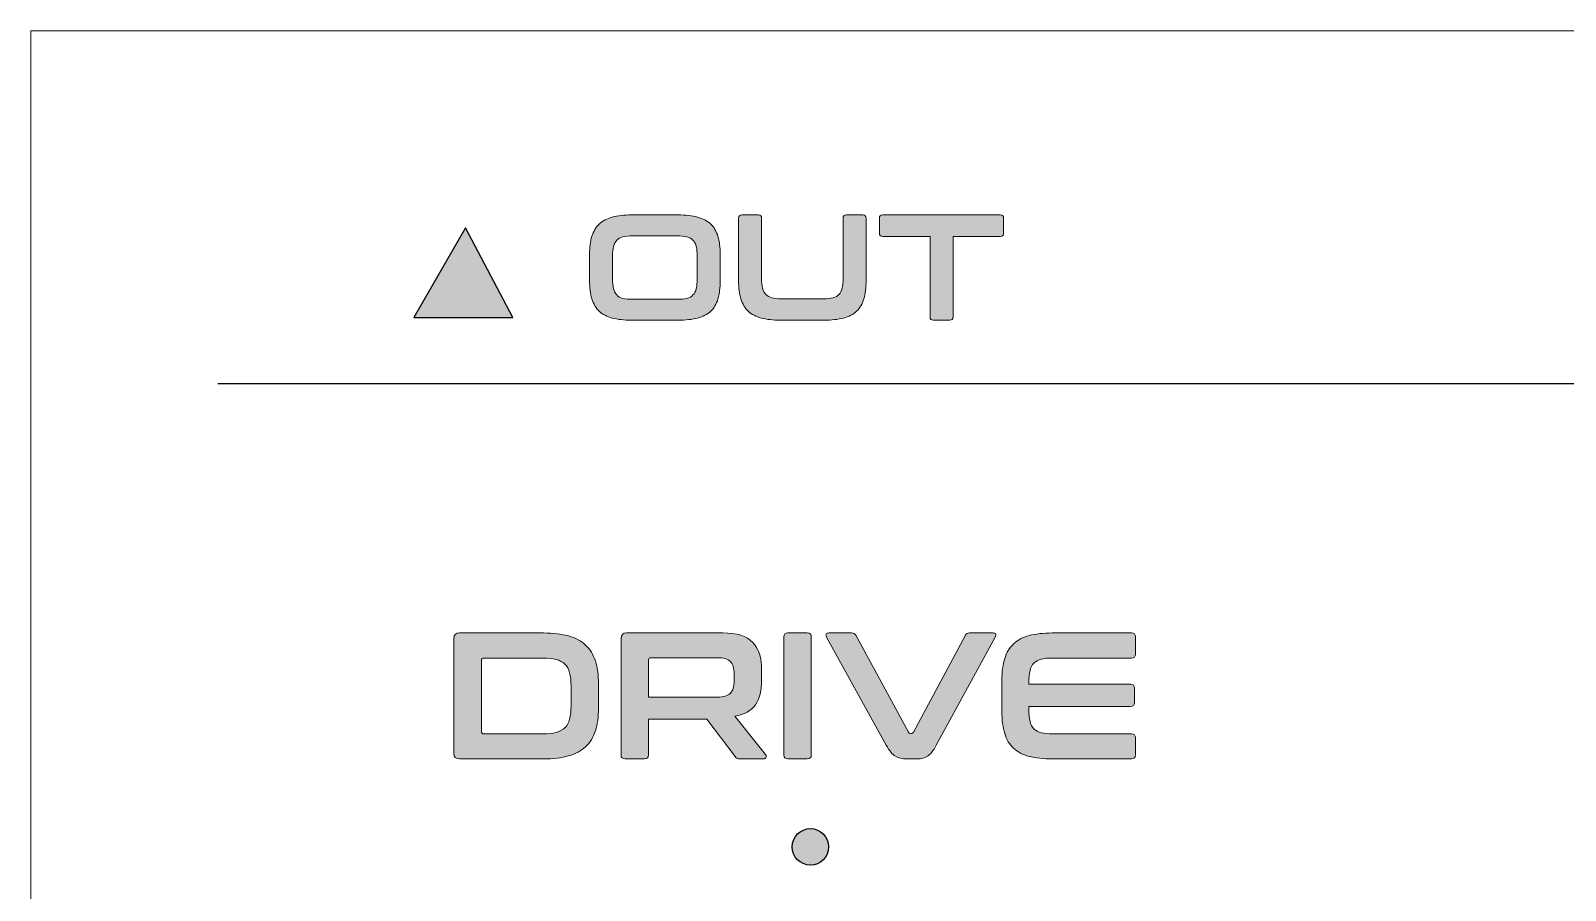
# Model space of a CAD drawing. Header units: millimetres. Extents: x 0 to 62, y -117 to 0.
# Drawn here: x 0 to 21.07, y -11.8 to 0 of the extents above; entities that cross this region are included whole.
import ezdxf

# ---------------------------------------------------------------- set-up
doc = ezdxf.new("R2010")
doc.units = ezdxf.units.MM
doc.header["$MEASUREMENT"] = 0
doc.layers.add('GLOSS-V', color=7, linetype='Continuous')
doc.layers.add('Layer 4', color=7, linetype='Continuous')

# ---------------------------------------------------------------- blocks, each defined once
blk = doc.blocks.new('block 8')
at = {"layer": 'GLOSS-V', "true_color": 0x010101}
h = blk.add_hatch(color=178, dxfattribs=at)
h.dxf.hatch_style = 2
edge = h.paths.add_edge_path()
edge.add_spline(control_points=[(8.89, -2.53), (8.994, -2.53), (9.084, -2.54), (9.157, -2.56), (9.231, -2.58), (9.291, -2.611), (9.337, -2.655), (9.383, -2.698), (9.416, -2.754), (9.437, -2.823), (9.458, -2.892), (9.468, -2.976), (9.468, -3.075), (9.468, -3.075), (9.468, -3.43), (9.468, -3.43), (9.468, -3.529), (9.458, -3.613), (9.437, -3.683), (9.416, -3.752), (9.383, -3.809), (9.337, -3.852), (9.291, -3.896), (9.231, -3.927), (9.157, -3.946), (9.084, -3.965), (8.994, -3.975), (8.89, -3.975), (8.89, -3.975), (8.252, -3.975), (8.252, -3.975), (8.147, -3.975), (8.058, -3.965), (7.985, -3.946), (7.913, -3.927), (7.853, -3.896), (7.807, -3.852), (7.761, -3.809), (7.727, -3.752), (7.706, -3.683), (7.684, -3.613), (7.674, -3.529), (7.674, -3.43), (7.674, -3.43), (7.674, -3.075), (7.674, -3.075), (7.674, -2.976), (7.684, -2.892), (7.706, -2.823), (7.727, -2.754), (7.761, -2.698), (7.807, -2.655), (7.853, -2.611), (7.913, -2.58), (7.985, -2.56), (8.058, -2.54), (8.147, -2.53), (8.252, -2.53), (8.252, -2.53), (8.89, -2.53), (8.89, -2.53)], knot_values=[0, 0, 0, 0, 1, 1, 1, 2, 2, 2, 3, 3, 3, 4, 4, 4, 5, 5, 5, 6, 6, 6, 7, 7, 7, 8, 8, 8, 9, 9, 9, 10, 10, 10, 11, 11, 11, 12, 12, 12, 13, 13, 13, 14, 14, 14, 15, 15, 15, 16, 16, 16, 17, 17, 17, 18, 18, 18, 19, 19, 19, 20, 20, 20, 20], degree=3, periodic=1)
edge = h.paths.add_edge_path()
edge.add_spline(control_points=[(7.99, -3.407), (7.99, -3.461), (7.994, -3.506), (8.003, -3.543), (8.012, -3.579), (8.027, -3.608), (8.047, -3.629), (8.068, -3.651), (8.096, -3.666), (8.131, -3.675), (8.166, -3.684), (8.211, -3.688), (8.264, -3.688), (8.264, -3.688), (8.877, -3.688), (8.877, -3.688), (8.931, -3.688), (8.976, -3.684), (9.011, -3.675), (9.046, -3.666), (9.074, -3.651), (9.094, -3.629), (9.115, -3.608), (9.13, -3.579), (9.139, -3.543), (9.148, -3.506), (9.152, -3.461), (9.152, -3.407), (9.152, -3.407), (9.152, -3.097), (9.152, -3.097), (9.152, -3.044), (9.148, -2.999), (9.139, -2.962), (9.13, -2.926), (9.115, -2.897), (9.094, -2.876), (9.074, -2.854), (9.046, -2.839), (9.011, -2.83), (8.976, -2.821), (8.931, -2.817), (8.877, -2.817), (8.877, -2.817), (8.264, -2.817), (8.264, -2.817), (8.211, -2.817), (8.166, -2.821), (8.131, -2.83), (8.096, -2.839), (8.068, -2.854), (8.047, -2.876), (8.027, -2.897), (8.012, -2.926), (8.003, -2.962), (7.994, -2.999), (7.99, -3.044), (7.99, -3.097), (7.99, -3.097), (7.99, -3.407), (7.99, -3.407)], knot_values=[0, 0, 0, 0, 1, 1, 1, 2, 2, 2, 3, 3, 3, 4, 4, 4, 5, 5, 5, 6, 6, 6, 7, 7, 7, 8, 8, 8, 9, 9, 9, 10, 10, 10, 11, 11, 11, 12, 12, 12, 13, 13, 13, 14, 14, 14, 15, 15, 15, 16, 16, 16, 17, 17, 17, 18, 18, 18, 19, 19, 19, 20, 20, 20, 20], degree=3, periodic=1)
h = blk.add_hatch(color=178, dxfattribs=at)
h.dxf.hatch_style = 2
edge = h.paths.add_edge_path()
edge.add_spline(control_points=[(9.991, -2.53), (10.021, -2.53), (10.036, -2.545), (10.036, -2.575), (10.036, -2.575), (10.036, -3.399), (10.036, -3.399), (10.036, -3.454), (10.04, -3.5), (10.049, -3.536), (10.058, -3.573), (10.073, -3.602), (10.094, -3.623), (10.114, -3.644), (10.142, -3.66), (10.177, -3.669), (10.212, -3.677), (10.257, -3.682), (10.311, -3.682), (10.311, -3.682), (10.883, -3.682), (10.883, -3.682), (10.936, -3.682), (10.981, -3.677), (11.016, -3.669), (11.051, -3.66), (11.079, -3.644), (11.099, -3.623), (11.12, -3.602), (11.135, -3.573), (11.143, -3.536), (11.151, -3.5), (11.155, -3.454), (11.155, -3.399), (11.155, -3.399), (11.155, -2.575), (11.155, -2.575), (11.155, -2.545), (11.17, -2.53), (11.201, -2.53), (11.201, -2.53), (11.426, -2.53), (11.426, -2.53), (11.456, -2.53), (11.471, -2.545), (11.471, -2.575), (11.471, -2.575), (11.471, -3.43), (11.471, -3.43), (11.471, -3.529), (11.461, -3.613), (11.44, -3.683), (11.419, -3.752), (11.386, -3.809), (11.34, -3.852), (11.294, -3.896), (11.234, -3.927), (11.16, -3.946), (11.087, -3.965), (10.997, -3.975), (10.893, -3.975), (10.893, -3.975), (10.298, -3.975), (10.298, -3.975), (10.194, -3.975), (10.105, -3.965), (10.032, -3.946), (9.959, -3.927), (9.899, -3.896), (9.853, -3.852), (9.807, -3.809), (9.773, -3.752), (9.752, -3.683), (9.731, -3.613), (9.72, -3.529), (9.72, -3.43), (9.72, -3.43), (9.72, -2.575), (9.72, -2.575), (9.72, -2.545), (9.736, -2.53), (9.768, -2.53), (9.768, -2.53), (9.991, -2.53), (9.991, -2.53)], knot_values=[0, 0, 0, 0, 1, 1, 1, 2, 2, 2, 3, 3, 3, 4, 4, 4, 5, 5, 5, 6, 6, 6, 7, 7, 7, 8, 8, 8, 9, 9, 9, 10, 10, 10, 11, 11, 11, 12, 12, 12, 13, 13, 13, 14, 14, 14, 15, 15, 15, 16, 16, 16, 17, 17, 17, 18, 18, 18, 19, 19, 19, 20, 20, 20, 21, 21, 21, 22, 22, 22, 23, 23, 23, 24, 24, 24, 25, 25, 25, 26, 26, 26, 27, 27, 27, 28, 28, 28, 28], degree=3, periodic=1)
h = blk.add_hatch(color=178, dxfattribs=at)
h.dxf.hatch_style = 2
edge = h.paths.add_edge_path()
edge.add_spline(control_points=[(13.313, -2.53), (13.344, -2.53), (13.36, -2.545), (13.36, -2.575), (13.36, -2.575), (13.36, -2.777), (13.36, -2.777), (13.36, -2.809), (13.344, -2.825), (13.313, -2.825), (13.313, -2.825), (12.665, -2.825), (12.665, -2.825), (12.665, -2.825), (12.665, -3.93), (12.665, -3.93), (12.665, -3.96), (12.649, -3.975), (12.619, -3.975), (12.619, -3.975), (12.394, -3.975), (12.394, -3.975), (12.364, -3.975), (12.349, -3.96), (12.349, -3.93), (12.349, -3.93), (12.349, -2.825), (12.349, -2.825), (12.349, -2.825), (11.7, -2.825), (11.7, -2.825), (11.668, -2.825), (11.653, -2.809), (11.653, -2.777), (11.653, -2.777), (11.653, -2.575), (11.653, -2.575), (11.653, -2.545), (11.668, -2.53), (11.7, -2.53), (11.7, -2.53), (13.313, -2.53), (13.313, -2.53)], knot_values=[0, 0, 0, 0, 1, 1, 1, 2, 2, 2, 3, 3, 3, 4, 4, 4, 5, 5, 5, 6, 6, 6, 7, 7, 7, 8, 8, 8, 9, 9, 9, 10, 10, 10, 11, 11, 11, 12, 12, 12, 13, 13, 13, 14, 14, 14, 14], degree=3, periodic=1)
at = {"layer": 'GLOSS-V', "lineweight": 0}
for points, knots in [([(8.89, -2.53), (8.994, -2.53), (9.084, -2.54), (9.157, -2.56), (9.231, -2.58), (9.291, -2.611), (9.337, -2.655), (9.383, -2.698), (9.416, -2.754), (9.437, -2.823), (9.458, -2.892), (9.468, -2.976), (9.468, -3.075), (9.468, -3.075), (9.468, -3.43), (9.468, -3.43), (9.468, -3.529), (9.458, -3.613), (9.437, -3.683), (9.416, -3.752), (9.383, -3.809), (9.337, -3.852), (9.291, -3.896), (9.231, -3.927), (9.157, -3.946), (9.084, -3.965), (8.994, -3.975), (8.89, -3.975), (8.89, -3.975), (8.252, -3.975), (8.252, -3.975), (8.147, -3.975), (8.058, -3.965), (7.985, -3.946), (7.913, -3.927), (7.853, -3.896), (7.807, -3.852), (7.761, -3.809), (7.727, -3.752), (7.706, -3.683), (7.684, -3.613), (7.674, -3.529), (7.674, -3.43), (7.674, -3.43), (7.674, -3.075), (7.674, -3.075), (7.674, -2.976), (7.684, -2.892), (7.706, -2.823), (7.727, -2.754), (7.761, -2.698), (7.807, -2.655), (7.853, -2.611), (7.913, -2.58), (7.985, -2.56), (8.058, -2.54), (8.147, -2.53), (8.252, -2.53), (8.252, -2.53), (8.89, -2.53), (8.89, -2.53)], [0, 0, 0, 0, 1, 1, 1, 2, 2, 2, 3, 3, 3, 4, 4, 4, 5, 5, 5, 6, 6, 6, 7, 7, 7, 8, 8, 8, 9, 9, 9, 10, 10, 10, 11, 11, 11, 12, 12, 12, 13, 13, 13, 14, 14, 14, 15, 15, 15, 16, 16, 16, 17, 17, 17, 18, 18, 18, 19, 19, 19, 20, 20, 20, 20]), ([(9.991, -2.53), (10.021, -2.53), (10.036, -2.545), (10.036, -2.575), (10.036, -2.575), (10.036, -3.399), (10.036, -3.399), (10.036, -3.454), (10.04, -3.5), (10.049, -3.536), (10.058, -3.573), (10.073, -3.602), (10.094, -3.623), (10.114, -3.644), (10.142, -3.66), (10.177, -3.669), (10.212, -3.677), (10.257, -3.682), (10.311, -3.682), (10.311, -3.682), (10.883, -3.682), (10.883, -3.682), (10.936, -3.682), (10.981, -3.677), (11.016, -3.669), (11.051, -3.66), (11.079, -3.644), (11.099, -3.623), (11.12, -3.602), (11.135, -3.573), (11.143, -3.536), (11.151, -3.5), (11.155, -3.454), (11.155, -3.399), (11.155, -3.399), (11.155, -2.575), (11.155, -2.575), (11.155, -2.545), (11.17, -2.53), (11.201, -2.53), (11.201, -2.53), (11.426, -2.53), (11.426, -2.53), (11.456, -2.53), (11.471, -2.545), (11.471, -2.575), (11.471, -2.575), (11.471, -3.43), (11.471, -3.43), (11.471, -3.529), (11.461, -3.613), (11.44, -3.683), (11.419, -3.752), (11.386, -3.809), (11.34, -3.852), (11.294, -3.896), (11.234, -3.927), (11.16, -3.946), (11.087, -3.965), (10.997, -3.975), (10.893, -3.975), (10.893, -3.975), (10.298, -3.975), (10.298, -3.975), (10.194, -3.975), (10.105, -3.965), (10.032, -3.946), (9.959, -3.927), (9.899, -3.896), (9.853, -3.852), (9.807, -3.809), (9.773, -3.752), (9.752, -3.683), (9.731, -3.613), (9.72, -3.529), (9.72, -3.43), (9.72, -3.43), (9.72, -2.575), (9.72, -2.575), (9.72, -2.545), (9.736, -2.53), (9.768, -2.53), (9.768, -2.53), (9.991, -2.53), (9.991, -2.53)], [0, 0, 0, 0, 1, 1, 1, 2, 2, 2, 3, 3, 3, 4, 4, 4, 5, 5, 5, 6, 6, 6, 7, 7, 7, 8, 8, 8, 9, 9, 9, 10, 10, 10, 11, 11, 11, 12, 12, 12, 13, 13, 13, 14, 14, 14, 15, 15, 15, 16, 16, 16, 17, 17, 17, 18, 18, 18, 19, 19, 19, 20, 20, 20, 21, 21, 21, 22, 22, 22, 23, 23, 23, 24, 24, 24, 25, 25, 25, 26, 26, 26, 27, 27, 27, 28, 28, 28, 28]), ([(13.313, -2.53), (13.344, -2.53), (13.36, -2.545), (13.36, -2.575), (13.36, -2.575), (13.36, -2.777), (13.36, -2.777), (13.36, -2.809), (13.344, -2.825), (13.313, -2.825), (13.313, -2.825), (12.665, -2.825), (12.665, -2.825), (12.665, -2.825), (12.665, -3.93), (12.665, -3.93), (12.665, -3.96), (12.649, -3.975), (12.619, -3.975), (12.619, -3.975), (12.394, -3.975), (12.394, -3.975), (12.364, -3.975), (12.349, -3.96), (12.349, -3.93), (12.349, -3.93), (12.349, -2.825), (12.349, -2.825), (12.349, -2.825), (11.7, -2.825), (11.7, -2.825), (11.668, -2.825), (11.653, -2.809), (11.653, -2.777), (11.653, -2.777), (11.653, -2.575), (11.653, -2.575), (11.653, -2.545), (11.668, -2.53), (11.7, -2.53), (11.7, -2.53), (13.313, -2.53), (13.313, -2.53)], [0, 0, 0, 0, 1, 1, 1, 2, 2, 2, 3, 3, 3, 4, 4, 4, 5, 5, 5, 6, 6, 6, 7, 7, 7, 8, 8, 8, 9, 9, 9, 10, 10, 10, 11, 11, 11, 12, 12, 12, 13, 13, 13, 14, 14, 14, 14]), ([(7.99, -3.407), (7.99, -3.461), (7.994, -3.506), (8.003, -3.543), (8.012, -3.579), (8.027, -3.608), (8.047, -3.629), (8.068, -3.651), (8.096, -3.666), (8.131, -3.675), (8.166, -3.684), (8.211, -3.688), (8.264, -3.688), (8.264, -3.688), (8.877, -3.688), (8.877, -3.688), (8.931, -3.688), (8.976, -3.684), (9.011, -3.675), (9.046, -3.666), (9.074, -3.651), (9.094, -3.629), (9.115, -3.608), (9.13, -3.579), (9.139, -3.543), (9.148, -3.506), (9.152, -3.461), (9.152, -3.407), (9.152, -3.407), (9.152, -3.097), (9.152, -3.097), (9.152, -3.044), (9.148, -2.999), (9.139, -2.962), (9.13, -2.926), (9.115, -2.897), (9.094, -2.876), (9.074, -2.854), (9.046, -2.839), (9.011, -2.83), (8.976, -2.821), (8.931, -2.817), (8.877, -2.817), (8.877, -2.817), (8.264, -2.817), (8.264, -2.817), (8.211, -2.817), (8.166, -2.821), (8.131, -2.83), (8.096, -2.839), (8.068, -2.854), (8.047, -2.876), (8.027, -2.897), (8.012, -2.926), (8.003, -2.962), (7.994, -2.999), (7.99, -3.044), (7.99, -3.097), (7.99, -3.097), (7.99, -3.407), (7.99, -3.407)], [0, 0, 0, 0, 1, 1, 1, 2, 2, 2, 3, 3, 3, 4, 4, 4, 5, 5, 5, 6, 6, 6, 7, 7, 7, 8, 8, 8, 9, 9, 9, 10, 10, 10, 11, 11, 11, 12, 12, 12, 13, 13, 13, 14, 14, 14, 15, 15, 15, 16, 16, 16, 17, 17, 17, 18, 18, 18, 19, 19, 19, 20, 20, 20, 20])]:
    blk.add_open_spline(points, degree=3, knots=knots, dxfattribs=at)
blk = doc.blocks.new('block 7')
at = {"layer": 'GLOSS-V'}
blk.add_blockref('block 8', (0, 0), dxfattribs=at)
blk = doc.blocks.new('block 12')
at = {"layer": 'GLOSS-V', "true_color": 0x010101}
h = blk.add_hatch(color=178, dxfattribs=at)
h.dxf.hatch_style = 2
edge = h.paths.add_edge_path()
edge.add_spline(control_points=[(7.042, -8.27), (7.175, -8.27), (7.29, -8.284), (7.385, -8.311), (7.481, -8.338), (7.559, -8.38), (7.62, -8.437), (7.681, -8.494), (7.725, -8.566), (7.754, -8.654), (7.783, -8.742), (7.797, -8.846), (7.797, -8.967), (7.797, -8.967), (7.797, -9.302), (7.797, -9.302), (7.797, -9.423), (7.783, -9.527), (7.754, -9.615), (7.725, -9.703), (7.681, -9.775), (7.62, -9.832), (7.559, -9.889), (7.481, -9.931), (7.385, -9.958), (7.29, -9.985), (7.175, -9.999), (7.042, -9.999), (7.042, -9.999), (5.886, -9.999), (5.886, -9.999), (5.837, -9.999), (5.812, -9.974), (5.812, -9.925), (5.812, -9.925), (5.812, -8.344), (5.812, -8.344), (5.812, -8.295), (5.837, -8.27), (5.886, -8.27), (5.886, -8.27), (7.042, -8.27), (7.042, -8.27)], knot_values=[0, 0, 0, 0, 1, 1, 1, 2, 2, 2, 3, 3, 3, 4, 4, 4, 5, 5, 5, 6, 6, 6, 7, 7, 7, 8, 8, 8, 9, 9, 9, 10, 10, 10, 11, 11, 11, 12, 12, 12, 13, 13, 13, 14, 14, 14, 14], degree=3, periodic=1)
edge = h.paths.add_edge_path()
edge.add_spline(control_points=[(6.19, -9.624), (6.19, -9.645), (6.201, -9.656), (6.222, -9.656), (6.222, -9.656), (7.032, -9.656), (7.032, -9.656), (7.104, -9.656), (7.165, -9.649), (7.215, -9.636), (7.264, -9.623), (7.304, -9.601), (7.334, -9.572), (7.365, -9.542), (7.387, -9.502), (7.4, -9.453), (7.413, -9.404), (7.42, -9.343), (7.42, -9.27), (7.42, -9.27), (7.42, -8.999), (7.42, -8.999), (7.42, -8.926), (7.413, -8.865), (7.4, -8.816), (7.387, -8.767), (7.365, -8.727), (7.334, -8.697), (7.304, -8.668), (7.264, -8.647), (7.215, -8.633), (7.165, -8.62), (7.104, -8.614), (7.032, -8.614), (7.032, -8.614), (6.222, -8.614), (6.222, -8.614), (6.201, -8.614), (6.19, -8.625), (6.19, -8.648), (6.19, -8.648), (6.19, -9.624), (6.19, -9.624)], knot_values=[0, 0, 0, 0, 1, 1, 1, 2, 2, 2, 3, 3, 3, 4, 4, 4, 5, 5, 5, 6, 6, 6, 7, 7, 7, 8, 8, 8, 9, 9, 9, 10, 10, 10, 11, 11, 11, 12, 12, 12, 13, 13, 13, 14, 14, 14, 14], degree=3, periodic=1)
h = blk.add_hatch(color=178, dxfattribs=at)
h.dxf.hatch_style = 2
edge = h.paths.add_edge_path()
edge.add_spline(control_points=[(9.506, -8.27), (9.696, -8.27), (9.831, -8.313), (9.914, -8.399), (9.996, -8.484), (10.037, -8.611), (10.037, -8.779), (10.037, -8.779), (10.037, -8.92), (10.037, -8.92), (10.037, -9.061), (10.009, -9.173), (9.951, -9.256), (9.893, -9.338), (9.799, -9.391), (9.669, -9.414), (9.669, -9.414), (10.092, -9.937), (10.092, -9.937), (10.1, -9.945), (10.102, -9.958), (10.099, -9.974), (10.096, -9.991), (10.083, -9.999), (10.06, -9.999), (10.06, -9.999), (9.741, -9.999), (9.741, -9.999), (9.719, -9.999), (9.705, -9.996), (9.697, -9.991), (9.688, -9.986), (9.68, -9.978), (9.672, -9.967), (9.672, -9.967), (9.282, -9.453), (9.282, -9.453), (9.282, -9.453), (8.484, -9.453), (8.484, -9.453), (8.484, -9.453), (8.484, -9.945), (8.484, -9.945), (8.484, -9.981), (8.466, -9.999), (8.43, -9.999), (8.43, -9.999), (8.163, -9.999), (8.163, -9.999), (8.125, -9.999), (8.106, -9.981), (8.106, -9.945), (8.106, -9.945), (8.106, -8.344), (8.106, -8.344), (8.106, -8.295), (8.131, -8.27), (8.18, -8.27), (8.18, -8.27), (9.506, -8.27), (9.506, -8.27)], knot_values=[0, 0, 0, 0, 1, 1, 1, 2, 2, 2, 3, 3, 3, 4, 4, 4, 5, 5, 5, 6, 6, 6, 7, 7, 7, 8, 8, 8, 9, 9, 9, 10, 10, 10, 11, 11, 11, 12, 12, 12, 13, 13, 13, 14, 14, 14, 15, 15, 15, 16, 16, 16, 17, 17, 17, 18, 18, 18, 19, 19, 19, 20, 20, 20, 20], degree=3, periodic=1)
edge = h.paths.add_edge_path()
edge.add_spline(control_points=[(8.484, -9.152), (8.484, -9.152), (9.43, -9.152), (9.43, -9.152), (9.514, -9.152), (9.573, -9.134), (9.608, -9.097), (9.642, -9.061), (9.66, -9.006), (9.66, -8.932), (9.66, -8.932), (9.66, -8.828), (9.66, -8.828), (9.66, -8.754), (9.642, -8.699), (9.608, -8.663), (9.573, -8.627), (9.514, -8.609), (9.43, -8.609), (9.43, -8.609), (8.516, -8.609), (8.516, -8.609), (8.495, -8.609), (8.484, -8.618), (8.484, -8.638), (8.484, -8.638), (8.484, -9.152), (8.484, -9.152)], knot_values=[0, 0, 0, 0, 1, 1, 1, 2, 2, 2, 3, 3, 3, 4, 4, 4, 5, 5, 5, 6, 6, 6, 7, 7, 7, 8, 8, 8, 9, 9, 9, 9], degree=3, periodic=1)
h = blk.add_hatch(color=178, dxfattribs=at)
h.dxf.hatch_style = 2
edge = h.paths.add_edge_path()
edge.add_spline(control_points=[(10.664, -8.27), (10.701, -8.27), (10.719, -8.288), (10.719, -8.325), (10.719, -8.325), (10.719, -9.945), (10.719, -9.945), (10.719, -9.981), (10.701, -9.999), (10.664, -9.999), (10.664, -9.999), (10.398, -9.999), (10.398, -9.999), (10.36, -9.999), (10.341, -9.981), (10.341, -9.945), (10.341, -9.945), (10.341, -8.325), (10.341, -8.325), (10.341, -8.288), (10.36, -8.27), (10.398, -8.27), (10.398, -8.27), (10.664, -8.27), (10.664, -8.27)], knot_values=[0, 0, 0, 0, 1, 1, 1, 2, 2, 2, 3, 3, 3, 4, 4, 4, 5, 5, 5, 6, 6, 6, 7, 7, 7, 8, 8, 8, 8], degree=3, periodic=1)
h = blk.add_hatch(color=178, dxfattribs=at)
h.dxf.hatch_style = 2
edge = h.paths.add_edge_path()
edge.add_spline(control_points=[(11.272, -8.27), (11.288, -8.27), (11.3, -8.273), (11.308, -8.278), (11.315, -8.283), (11.322, -8.291), (11.329, -8.302), (11.329, -8.302), (12.052, -9.631), (12.052, -9.631), (12.057, -9.642), (12.067, -9.648), (12.082, -9.648), (12.082, -9.648), (12.094, -9.648), (12.094, -9.648), (12.106, -9.648), (12.115, -9.642), (12.121, -9.631), (12.121, -9.631), (12.835, -8.302), (12.835, -8.302), (12.845, -8.281), (12.864, -8.27), (12.892, -8.27), (12.892, -8.27), (13.215, -8.27), (13.215, -8.27), (13.235, -8.27), (13.247, -8.276), (13.251, -8.286), (13.255, -8.297), (13.253, -8.311), (13.245, -8.327), (13.245, -8.327), (12.435, -9.811), (12.435, -9.811), (12.394, -9.887), (12.354, -9.937), (12.314, -9.962), (12.275, -9.986), (12.228, -9.999), (12.176, -9.999), (12.176, -9.999), (12.033, -9.999), (12.033, -9.999), (11.968, -9.999), (11.915, -9.986), (11.873, -9.962), (11.831, -9.937), (11.79, -9.887), (11.749, -9.811), (11.749, -9.811), (10.929, -8.327), (10.929, -8.327), (10.92, -8.311), (10.918, -8.297), (10.923, -8.286), (10.927, -8.276), (10.939, -8.27), (10.961, -8.27), (10.961, -8.27), (11.272, -8.27), (11.272, -8.27)], knot_values=[0, 0, 0, 0, 1, 1, 1, 2, 2, 2, 3, 3, 3, 4, 4, 4, 5, 5, 5, 6, 6, 6, 7, 7, 7, 8, 8, 8, 9, 9, 9, 10, 10, 10, 11, 11, 11, 12, 12, 12, 13, 13, 13, 14, 14, 14, 15, 15, 15, 16, 16, 16, 17, 17, 17, 18, 18, 18, 19, 19, 19, 20, 20, 20, 21, 21, 21, 21], degree=3, periodic=1)
h = blk.add_hatch(color=178, dxfattribs=at)
h.dxf.hatch_style = 2
edge = h.paths.add_edge_path()
edge.add_spline(control_points=[(15.114, -8.27), (15.152, -8.27), (15.171, -8.288), (15.171, -8.325), (15.171, -8.325), (15.171, -8.559), (15.171, -8.559), (15.171, -8.595), (15.152, -8.614), (15.114, -8.614), (15.114, -8.614), (14.035, -8.614), (14.035, -8.614), (13.971, -8.614), (13.918, -8.619), (13.876, -8.63), (13.834, -8.64), (13.8, -8.658), (13.775, -8.684), (13.749, -8.709), (13.731, -8.744), (13.722, -8.788), (13.712, -8.831), (13.707, -8.885), (13.707, -8.949), (13.707, -8.949), (13.707, -8.974), (13.707, -8.974), (13.707, -8.974), (15.102, -8.974), (15.102, -8.974), (15.138, -8.974), (15.156, -8.992), (15.156, -9.028), (15.156, -9.028), (15.156, -9.223), (15.156, -9.223), (15.156, -9.26), (15.138, -9.278), (15.102, -9.278), (15.102, -9.278), (13.707, -9.278), (13.707, -9.278), (13.707, -9.278), (13.707, -9.32), (13.707, -9.32), (13.707, -9.384), (13.712, -9.438), (13.722, -9.482), (13.731, -9.525), (13.749, -9.56), (13.775, -9.585), (13.8, -9.611), (13.834, -9.629), (13.876, -9.64), (13.918, -9.65), (13.971, -9.656), (14.035, -9.656), (14.035, -9.656), (15.114, -9.656), (15.114, -9.656), (15.152, -9.656), (15.171, -9.674), (15.171, -9.71), (15.171, -9.71), (15.171, -9.945), (15.171, -9.945), (15.171, -9.981), (15.152, -9.999), (15.114, -9.999), (15.114, -9.999), (14.028, -9.999), (14.028, -9.999), (13.903, -9.999), (13.797, -9.987), (13.709, -9.964), (13.622, -9.941), (13.551, -9.904), (13.496, -9.852), (13.441, -9.8), (13.4, -9.733), (13.375, -9.649), (13.349, -9.566), (13.336, -9.465), (13.336, -9.347), (13.336, -9.347), (13.336, -8.922), (13.336, -8.922), (13.336, -8.804), (13.349, -8.703), (13.375, -8.621), (13.4, -8.539), (13.441, -8.471), (13.496, -8.42), (13.551, -8.368), (13.622, -8.33), (13.709, -8.306), (13.797, -8.282), (13.903, -8.27), (14.028, -8.27), (14.028, -8.27), (15.114, -8.27), (15.114, -8.27)], knot_values=[0, 0, 0, 0, 1, 1, 1, 2, 2, 2, 3, 3, 3, 4, 4, 4, 5, 5, 5, 6, 6, 6, 7, 7, 7, 8, 8, 8, 9, 9, 9, 10, 10, 10, 11, 11, 11, 12, 12, 12, 13, 13, 13, 14, 14, 14, 15, 15, 15, 16, 16, 16, 17, 17, 17, 18, 18, 18, 19, 19, 19, 20, 20, 20, 21, 21, 21, 22, 22, 22, 23, 23, 23, 24, 24, 24, 25, 25, 25, 26, 26, 26, 27, 27, 27, 28, 28, 28, 29, 29, 29, 30, 30, 30, 31, 31, 31, 32, 32, 32, 33, 33, 33, 34, 34, 34, 34], degree=3, periodic=1)
at = {"layer": 'GLOSS-V', "lineweight": 0}
for points, knots in [([(7.042, -8.27), (7.175, -8.27), (7.29, -8.284), (7.385, -8.311), (7.481, -8.338), (7.559, -8.38), (7.62, -8.437), (7.681, -8.494), (7.725, -8.566), (7.754, -8.654), (7.783, -8.742), (7.797, -8.846), (7.797, -8.967), (7.797, -8.967), (7.797, -9.302), (7.797, -9.302), (7.797, -9.423), (7.783, -9.527), (7.754, -9.615), (7.725, -9.703), (7.681, -9.775), (7.62, -9.832), (7.559, -9.889), (7.481, -9.931), (7.385, -9.958), (7.29, -9.985), (7.175, -9.999), (7.042, -9.999), (7.042, -9.999), (5.886, -9.999), (5.886, -9.999), (5.837, -9.999), (5.812, -9.974), (5.812, -9.925), (5.812, -9.925), (5.812, -8.344), (5.812, -8.344), (5.812, -8.295), (5.837, -8.27), (5.886, -8.27), (5.886, -8.27), (7.042, -8.27), (7.042, -8.27)], [0, 0, 0, 0, 1, 1, 1, 2, 2, 2, 3, 3, 3, 4, 4, 4, 5, 5, 5, 6, 6, 6, 7, 7, 7, 8, 8, 8, 9, 9, 9, 10, 10, 10, 11, 11, 11, 12, 12, 12, 13, 13, 13, 14, 14, 14, 14]), ([(9.506, -8.27), (9.696, -8.27), (9.831, -8.313), (9.914, -8.399), (9.996, -8.484), (10.037, -8.611), (10.037, -8.779), (10.037, -8.779), (10.037, -8.92), (10.037, -8.92), (10.037, -9.061), (10.009, -9.173), (9.951, -9.256), (9.893, -9.338), (9.799, -9.391), (9.669, -9.414), (9.669, -9.414), (10.092, -9.937), (10.092, -9.937), (10.1, -9.945), (10.102, -9.958), (10.099, -9.974), (10.096, -9.991), (10.083, -9.999), (10.06, -9.999), (10.06, -9.999), (9.741, -9.999), (9.741, -9.999), (9.719, -9.999), (9.705, -9.996), (9.697, -9.991), (9.688, -9.986), (9.68, -9.978), (9.672, -9.967), (9.672, -9.967), (9.282, -9.453), (9.282, -9.453), (9.282, -9.453), (8.484, -9.453), (8.484, -9.453), (8.484, -9.453), (8.484, -9.945), (8.484, -9.945), (8.484, -9.981), (8.466, -9.999), (8.43, -9.999), (8.43, -9.999), (8.163, -9.999), (8.163, -9.999), (8.125, -9.999), (8.106, -9.981), (8.106, -9.945), (8.106, -9.945), (8.106, -8.344), (8.106, -8.344), (8.106, -8.295), (8.131, -8.27), (8.18, -8.27), (8.18, -8.27), (9.506, -8.27), (9.506, -8.27)], [0, 0, 0, 0, 1, 1, 1, 2, 2, 2, 3, 3, 3, 4, 4, 4, 5, 5, 5, 6, 6, 6, 7, 7, 7, 8, 8, 8, 9, 9, 9, 10, 10, 10, 11, 11, 11, 12, 12, 12, 13, 13, 13, 14, 14, 14, 15, 15, 15, 16, 16, 16, 17, 17, 17, 18, 18, 18, 19, 19, 19, 20, 20, 20, 20]), ([(10.664, -8.27), (10.701, -8.27), (10.719, -8.288), (10.719, -8.325), (10.719, -8.325), (10.719, -9.945), (10.719, -9.945), (10.719, -9.981), (10.701, -9.999), (10.664, -9.999), (10.664, -9.999), (10.398, -9.999), (10.398, -9.999), (10.36, -9.999), (10.341, -9.981), (10.341, -9.945), (10.341, -9.945), (10.341, -8.325), (10.341, -8.325), (10.341, -8.288), (10.36, -8.27), (10.398, -8.27), (10.398, -8.27), (10.664, -8.27), (10.664, -8.27)], [0, 0, 0, 0, 1, 1, 1, 2, 2, 2, 3, 3, 3, 4, 4, 4, 5, 5, 5, 6, 6, 6, 7, 7, 7, 8, 8, 8, 8]), ([(11.272, -8.27), (11.288, -8.27), (11.3, -8.273), (11.308, -8.278), (11.315, -8.283), (11.322, -8.291), (11.329, -8.302), (11.329, -8.302), (12.052, -9.631), (12.052, -9.631), (12.057, -9.642), (12.067, -9.648), (12.082, -9.648), (12.082, -9.648), (12.094, -9.648), (12.094, -9.648), (12.106, -9.648), (12.115, -9.642), (12.121, -9.631), (12.121, -9.631), (12.835, -8.302), (12.835, -8.302), (12.845, -8.281), (12.864, -8.27), (12.892, -8.27), (12.892, -8.27), (13.215, -8.27), (13.215, -8.27), (13.235, -8.27), (13.247, -8.276), (13.251, -8.286), (13.255, -8.297), (13.253, -8.311), (13.245, -8.327), (13.245, -8.327), (12.435, -9.811), (12.435, -9.811), (12.394, -9.887), (12.354, -9.937), (12.314, -9.962), (12.275, -9.986), (12.228, -9.999), (12.176, -9.999), (12.176, -9.999), (12.033, -9.999), (12.033, -9.999), (11.968, -9.999), (11.915, -9.986), (11.873, -9.962), (11.831, -9.937), (11.79, -9.887), (11.749, -9.811), (11.749, -9.811), (10.929, -8.327), (10.929, -8.327), (10.92, -8.311), (10.918, -8.297), (10.923, -8.286), (10.927, -8.276), (10.939, -8.27), (10.961, -8.27), (10.961, -8.27), (11.272, -8.27), (11.272, -8.27)], [0, 0, 0, 0, 1, 1, 1, 2, 2, 2, 3, 3, 3, 4, 4, 4, 5, 5, 5, 6, 6, 6, 7, 7, 7, 8, 8, 8, 9, 9, 9, 10, 10, 10, 11, 11, 11, 12, 12, 12, 13, 13, 13, 14, 14, 14, 15, 15, 15, 16, 16, 16, 17, 17, 17, 18, 18, 18, 19, 19, 19, 20, 20, 20, 21, 21, 21, 21]), ([(15.114, -8.27), (15.152, -8.27), (15.171, -8.288), (15.171, -8.325), (15.171, -8.325), (15.171, -8.559), (15.171, -8.559), (15.171, -8.595), (15.152, -8.614), (15.114, -8.614), (15.114, -8.614), (14.035, -8.614), (14.035, -8.614), (13.971, -8.614), (13.918, -8.619), (13.876, -8.63), (13.834, -8.64), (13.8, -8.658), (13.775, -8.684), (13.749, -8.709), (13.731, -8.744), (13.722, -8.788), (13.712, -8.831), (13.707, -8.885), (13.707, -8.949), (13.707, -8.949), (13.707, -8.974), (13.707, -8.974), (13.707, -8.974), (15.102, -8.974), (15.102, -8.974), (15.138, -8.974), (15.156, -8.992), (15.156, -9.028), (15.156, -9.028), (15.156, -9.223), (15.156, -9.223), (15.156, -9.26), (15.138, -9.278), (15.102, -9.278), (15.102, -9.278), (13.707, -9.278), (13.707, -9.278), (13.707, -9.278), (13.707, -9.32), (13.707, -9.32), (13.707, -9.384), (13.712, -9.438), (13.722, -9.482), (13.731, -9.525), (13.749, -9.56), (13.775, -9.585), (13.8, -9.611), (13.834, -9.629), (13.876, -9.64), (13.918, -9.65), (13.971, -9.656), (14.035, -9.656), (14.035, -9.656), (15.114, -9.656), (15.114, -9.656), (15.152, -9.656), (15.171, -9.674), (15.171, -9.71), (15.171, -9.71), (15.171, -9.945), (15.171, -9.945), (15.171, -9.981), (15.152, -9.999), (15.114, -9.999), (15.114, -9.999), (14.028, -9.999), (14.028, -9.999), (13.903, -9.999), (13.797, -9.987), (13.709, -9.964), (13.622, -9.941), (13.551, -9.904), (13.496, -9.852), (13.441, -9.8), (13.4, -9.733), (13.375, -9.649), (13.349, -9.566), (13.336, -9.465), (13.336, -9.347), (13.336, -9.347), (13.336, -8.922), (13.336, -8.922), (13.336, -8.804), (13.349, -8.703), (13.375, -8.621), (13.4, -8.539), (13.441, -8.471), (13.496, -8.42), (13.551, -8.368), (13.622, -8.33), (13.709, -8.306), (13.797, -8.282), (13.903, -8.27), (14.028, -8.27), (14.028, -8.27), (15.114, -8.27), (15.114, -8.27)], [0, 0, 0, 0, 1, 1, 1, 2, 2, 2, 3, 3, 3, 4, 4, 4, 5, 5, 5, 6, 6, 6, 7, 7, 7, 8, 8, 8, 9, 9, 9, 10, 10, 10, 11, 11, 11, 12, 12, 12, 13, 13, 13, 14, 14, 14, 15, 15, 15, 16, 16, 16, 17, 17, 17, 18, 18, 18, 19, 19, 19, 20, 20, 20, 21, 21, 21, 22, 22, 22, 23, 23, 23, 24, 24, 24, 25, 25, 25, 26, 26, 26, 27, 27, 27, 28, 28, 28, 29, 29, 29, 30, 30, 30, 31, 31, 31, 32, 32, 32, 33, 33, 33, 34, 34, 34, 34]), ([(6.19, -9.624), (6.19, -9.645), (6.201, -9.656), (6.222, -9.656), (6.222, -9.656), (7.032, -9.656), (7.032, -9.656), (7.104, -9.656), (7.165, -9.649), (7.215, -9.636), (7.264, -9.623), (7.304, -9.601), (7.334, -9.572), (7.365, -9.542), (7.387, -9.502), (7.4, -9.453), (7.413, -9.404), (7.42, -9.343), (7.42, -9.27), (7.42, -9.27), (7.42, -8.999), (7.42, -8.999), (7.42, -8.926), (7.413, -8.865), (7.4, -8.816), (7.387, -8.767), (7.365, -8.727), (7.334, -8.697), (7.304, -8.668), (7.264, -8.647), (7.215, -8.633), (7.165, -8.62), (7.104, -8.614), (7.032, -8.614), (7.032, -8.614), (6.222, -8.614), (6.222, -8.614), (6.201, -8.614), (6.19, -8.625), (6.19, -8.648), (6.19, -8.648), (6.19, -9.624), (6.19, -9.624)], [0, 0, 0, 0, 1, 1, 1, 2, 2, 2, 3, 3, 3, 4, 4, 4, 5, 5, 5, 6, 6, 6, 7, 7, 7, 8, 8, 8, 9, 9, 9, 10, 10, 10, 11, 11, 11, 12, 12, 12, 13, 13, 13, 14, 14, 14, 14]), ([(8.484, -9.152), (8.484, -9.152), (9.43, -9.152), (9.43, -9.152), (9.514, -9.152), (9.573, -9.134), (9.608, -9.097), (9.642, -9.061), (9.66, -9.006), (9.66, -8.932), (9.66, -8.932), (9.66, -8.828), (9.66, -8.828), (9.66, -8.754), (9.642, -8.699), (9.608, -8.663), (9.573, -8.627), (9.514, -8.609), (9.43, -8.609), (9.43, -8.609), (8.516, -8.609), (8.516, -8.609), (8.495, -8.609), (8.484, -8.618), (8.484, -8.638), (8.484, -8.638), (8.484, -9.152), (8.484, -9.152)], [0, 0, 0, 0, 1, 1, 1, 2, 2, 2, 3, 3, 3, 4, 4, 4, 5, 5, 5, 6, 6, 6, 7, 7, 7, 8, 8, 8, 9, 9, 9, 9])]:
    blk.add_open_spline(points, degree=3, knots=knots, dxfattribs=at)
blk = doc.blocks.new('block 11')
at = {"layer": 'GLOSS-V'}
blk.add_blockref('block 12', (0, 0), dxfattribs=at)

msp = doc.modelspace()

# ---------------------------------------------------------------- hatches: boundary and pattern name
at = {"layer": 'GLOSS-V', "true_color": 0x010101}
h = msp.add_hatch(color=178, dxfattribs=at)
h.dxf.hatch_style = 2
h.paths.add_polyline_path([(5.97, -2.705), (5.259, -3.937), (6.622, -3.937)])
h = msp.add_hatch(color=178, dxfattribs=at)
h.dxf.hatch_style = 2
edge = h.paths.add_edge_path()
edge.add_spline(control_points=[(10.957, -11.207), (10.957, -11.069), (10.845, -10.956), (10.707, -10.956), (10.569, -10.956), (10.457, -11.067), (10.457, -11.205), (10.457, -11.206), (10.457, -11.206), (10.457, -11.207), (10.456, -11.345), (10.568, -11.457), (10.706, -11.457), (10.844, -11.458), (10.956, -11.346), (10.957, -11.208), (10.957, -11.208), (10.957, -11.207), (10.957, -11.207)], knot_values=[0, 0, 0, 0, 1, 1, 1, 2, 2, 2, 3, 3, 3, 4, 4, 4, 5, 5, 5, 6, 6, 6, 6], degree=3, periodic=1)

# ---------------------------------------------------------------- linework, layer by layer
at = {"layer": 'GLOSS-V', "color": 178, "lineweight": 25, "true_color": 0x010101}
for points in [[(5.97, -2.705), (5.259, -3.937), (6.622, -3.937), (5.97, -2.705)], [(2.57, -4.844), (59.671, -4.844)]]:
    msp.add_lwpolyline(points, dxfattribs=at)
at = {"layer": 'GLOSS-V', "color": 178, "lineweight": 25, "true_color": 0x070808}
msp.add_open_spline([(10.957, -11.207), (10.957, -11.069), (10.845, -10.956), (10.707, -10.956), (10.569, -10.956), (10.457, -11.067), (10.457, -11.205), (10.457, -11.206), (10.457, -11.206), (10.457, -11.207), (10.456, -11.345), (10.568, -11.457), (10.706, -11.457), (10.844, -11.458), (10.956, -11.346), (10.957, -11.208), (10.957, -11.208), (10.957, -11.207), (10.957, -11.207)], degree=3, knots=[0, 0, 0, 0, 1, 1, 1, 2, 2, 2, 3, 3, 3, 4, 4, 4, 5, 5, 5, 6, 6, 6, 6], dxfattribs=at)
at = {"layer": 'Layer 4', "color": 7, "lineweight": 5, "true_color": 0xffffff}
msp.add_lwpolyline([(62, -58.5), (62, 0), (0, 0), (0, -117), (62, -117), (62, -58.5)], dxfattribs=at)

# ---------------------------------------------------------------- block references
at = {"layer": 'GLOSS-V'}
for name in ['block 7', 'block 11']:
    msp.add_blockref(name, (0, 0), dxfattribs=at)

doc.saveas('drawing.dxf')
